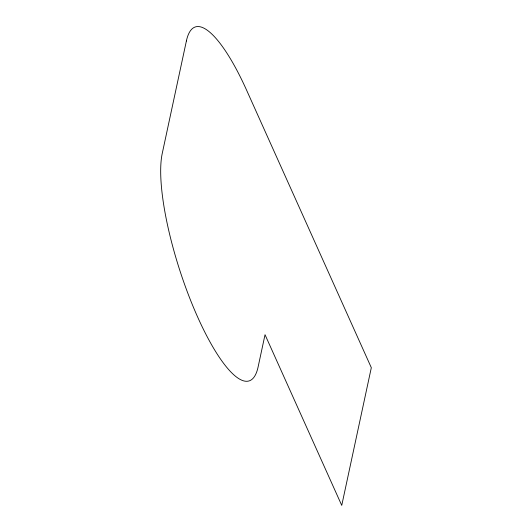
<?xml version="1.0" encoding="UTF-8"?>
<svg xmlns="http://www.w3.org/2000/svg" width="532" height="532" viewBox="0 0 532 532"><rect width="100%" height="100%" fill="white"/><g stroke="black" fill="none" stroke-linecap="round" stroke-linejoin="round"><path stroke-width="0.8" d="M186.386 40.997L162.24 153.462A126.882 32.046 72.1 0 0 197.864 317.531A126.882 32.046 72.1 0 0 258.133 366.834L265.029 334.701L341.743 505.4L371.316 367.685L246.655 90.3A126.882 32.046 72.1 0 0 186.386 40.997"/></g></svg>
